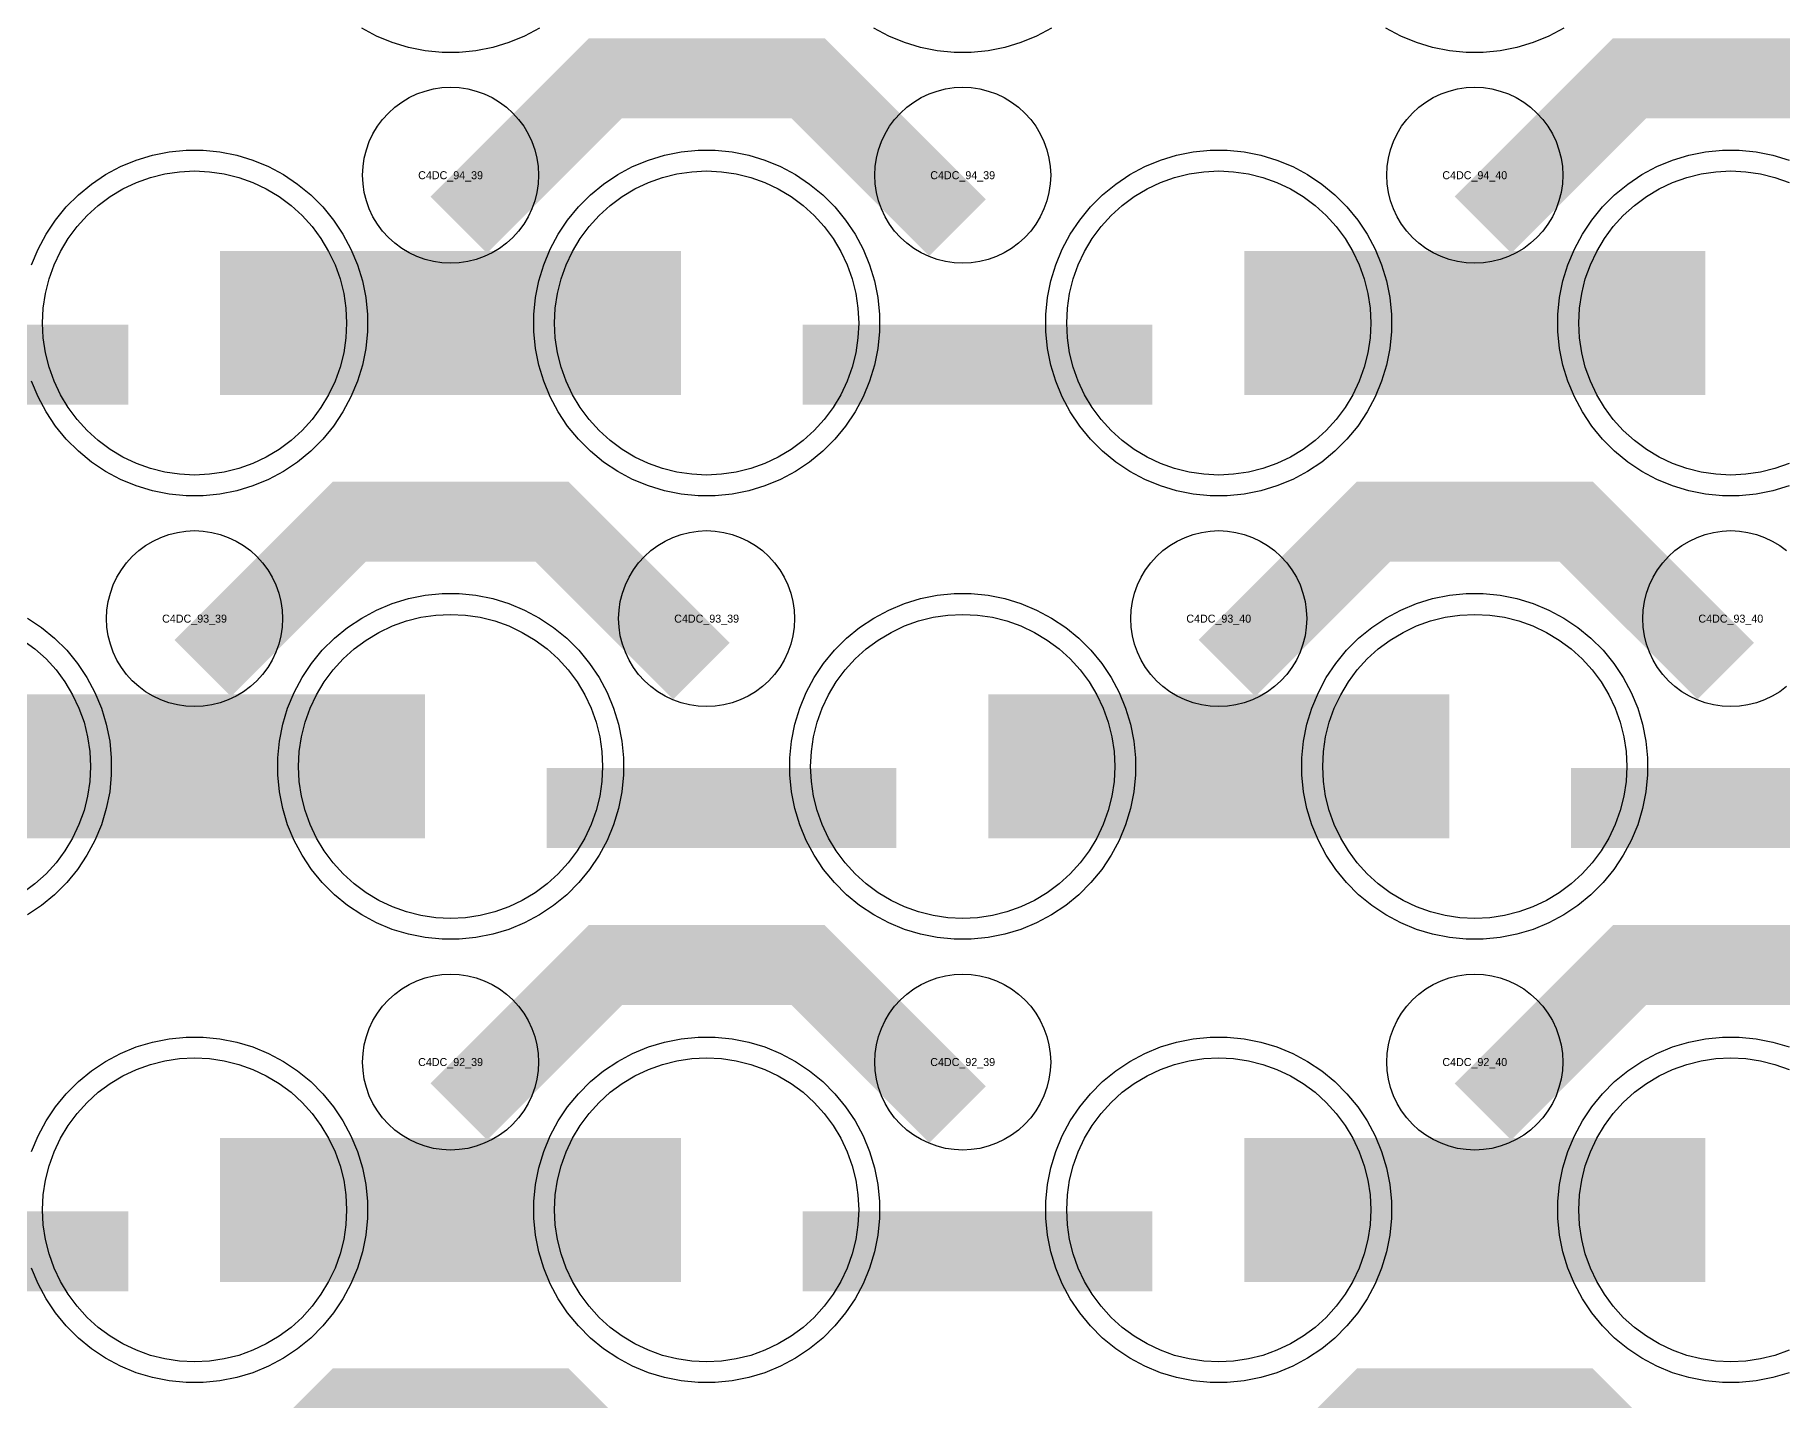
# Model space of a CAD drawing. Extents: x -11880 to 11880, y -14992 to 14992.
# Drawn here: x 430 to 976, y -2151 to -1725 of the extents above; entities that cross this region are included whole.
import ezdxf
from ezdxf.enums import TextEntityAlignment as Align

# ---------------------------------------------------------------- set-up
doc = ezdxf.new("R2010")
doc.units = 0
doc.header["$MEASUREMENT"] = 0
for name, color, linetype in [('GDS_775_DT_237', 138, 'CONTINUOUS'), ('RDL1_FS', 34, 'CONTINUOUS'), ('RDL_BS', 160, 'CONTINUOUS')]:
    doc.layers.add(name, color=color, linetype=linetype)

msp = doc.modelspace()

# ---------------------------------------------------------------- linework, layer by layer
at = {"layer": 'RDL1_FS', "color": 11, "true_color": 0xf27172}
for points in [[(480, -1862.049), (475.343, -1861.82), (470.732, -1861.136), (466.209, -1860.004), (461.819, -1858.432), (457.605, -1856.44), (453.605, -1854.042), (449.86, -1851.264), (446.406, -1848.134), (443.276, -1844.68), (440.498, -1840.935), (438.1, -1836.935), (436.108, -1832.721), (434.536, -1828.331), (433.404, -1823.808), (432.72, -1819.197), (432.491, -1814.54), (432.72, -1809.883), (433.404, -1805.272), (434.536, -1800.749), (436.108, -1796.359), (438.1, -1792.145), (440.498, -1788.145), (443.276, -1784.4), (446.406, -1780.946), (449.86, -1777.816), (453.605, -1775.038), (457.605, -1772.64), (461.819, -1770.648), (466.209, -1769.076), (470.732, -1767.944), (475.343, -1767.26), (480, -1767.031), (484.657, -1767.26), (489.268, -1767.944), (493.791, -1769.076), (498.181, -1770.648), (502.395, -1772.64), (506.395, -1775.038), (510.14, -1777.816), (513.594, -1780.946), (516.724, -1784.4), (519.502, -1788.145), (521.9, -1792.145), (523.892, -1796.359), (525.464, -1800.749), (526.596, -1805.272), (527.28, -1809.883), (527.509, -1814.54), (527.28, -1819.197), (526.596, -1823.808), (525.464, -1828.331), (523.892, -1832.721), (521.9, -1836.935), (519.502, -1840.935), (516.724, -1844.68), (513.594, -1848.134), (510.14, -1851.264), (506.395, -1854.042), (502.395, -1856.44), (498.181, -1858.432), (493.791, -1860.004), (489.268, -1861.136), (484.657, -1861.82)], [(640, -1862.049), (635.343, -1861.82), (630.732, -1861.136), (626.209, -1860.004), (621.819, -1858.432), (617.605, -1856.44), (613.605, -1854.042), (609.86, -1851.264), (606.406, -1848.134), (603.276, -1844.68), (600.498, -1840.935), (598.1, -1836.935), (596.108, -1832.721), (594.536, -1828.331), (593.404, -1823.808), (592.72, -1819.197), (592.491, -1814.54), (592.72, -1809.883), (593.404, -1805.272), (594.536, -1800.749), (596.108, -1796.359), (598.1, -1792.145), (600.498, -1788.145), (603.276, -1784.4), (606.406, -1780.946), (609.86, -1777.816), (613.605, -1775.038), (617.605, -1772.64), (621.819, -1770.648), (626.209, -1769.076), (630.732, -1767.944), (635.343, -1767.26), (640, -1767.031), (644.657, -1767.26), (649.268, -1767.944), (653.791, -1769.076), (658.181, -1770.648), (662.395, -1772.64), (666.395, -1775.038), (670.14, -1777.816), (673.594, -1780.946), (676.724, -1784.4), (679.502, -1788.145), (681.9, -1792.145), (683.892, -1796.359), (685.464, -1800.749), (686.596, -1805.272), (687.28, -1809.883), (687.509, -1814.54), (687.28, -1819.197), (686.596, -1823.808), (685.464, -1828.331), (683.892, -1832.721), (681.9, -1836.935), (679.502, -1840.935), (676.724, -1844.68), (673.594, -1848.134), (670.14, -1851.264), (666.395, -1854.042), (662.395, -1856.44), (658.181, -1858.432), (653.791, -1860.004), (649.268, -1861.136), (644.657, -1861.82)], [(800, -1862.049), (795.343, -1861.82), (790.732, -1861.136), (786.209, -1860.004), (781.819, -1858.432), (777.605, -1856.44), (773.605, -1854.042), (769.86, -1851.264), (766.406, -1848.134), (763.276, -1844.68), (760.498, -1840.935), (758.1, -1836.935), (756.108, -1832.721), (754.536, -1828.331), (753.404, -1823.808), (752.72, -1819.197), (752.491, -1814.54), (752.72, -1809.883), (753.404, -1805.272), (754.536, -1800.749), (756.108, -1796.359), (758.1, -1792.145), (760.498, -1788.145), (763.276, -1784.4), (766.406, -1780.946), (769.86, -1777.816), (773.605, -1775.038), (777.605, -1772.64), (781.819, -1770.648), (786.209, -1769.076), (790.732, -1767.944), (795.343, -1767.26), (800, -1767.031), (804.657, -1767.26), (809.268, -1767.944), (813.791, -1769.076), (818.181, -1770.648), (822.395, -1772.64), (826.395, -1775.038), (830.14, -1777.816), (833.594, -1780.946), (836.724, -1784.4), (839.502, -1788.145), (841.9, -1792.145), (843.892, -1796.359), (845.464, -1800.749), (846.596, -1805.272), (847.28, -1809.883), (847.509, -1814.54), (847.28, -1819.197), (846.596, -1823.808), (845.464, -1828.331), (843.892, -1832.721), (841.9, -1836.935), (839.502, -1840.935), (836.724, -1844.68), (833.594, -1848.134), (830.14, -1851.264), (826.395, -1854.042), (822.395, -1856.44), (818.181, -1858.432), (813.791, -1860.004), (809.268, -1861.136), (804.657, -1861.82)]]:
    msp.add_lwpolyline(points, close=True, dxfattribs=at)
msp.add_lwpolyline([(978.181, -1858.432), (973.791, -1860.004), (969.268, -1861.136), (964.657, -1861.82), (960, -1862.049), (955.343, -1861.82), (950.732, -1861.136), (946.209, -1860.004), (941.819, -1858.432), (937.605, -1856.44), (933.605, -1854.042), (929.86, -1851.264), (926.406, -1848.134), (923.276, -1844.68), (920.498, -1840.935), (918.1, -1836.935), (916.108, -1832.721), (914.536, -1828.331), (913.404, -1823.808), (912.72, -1819.197), (912.491, -1814.54), (912.72, -1809.883), (913.404, -1805.272), (914.536, -1800.749), (916.108, -1796.359), (918.1, -1792.145), (920.498, -1788.145), (923.276, -1784.4), (926.406, -1780.946), (929.86, -1777.816), (933.605, -1775.038), (937.605, -1772.64), (941.819, -1770.648), (946.209, -1769.076), (950.732, -1767.944), (955.343, -1767.26), (960, -1767.031), (964.657, -1767.26), (969.268, -1767.944), (973.791, -1769.076), (978.181, -1770.648)], dxfattribs=at)
for points in [[(488.002, -1814.54, 45, 45, 0), (560.002, -1814.54, 45, 45, 0)], [(560.002, -1814.54, 45, 45, 0), (632.002, -1814.54, 45, 45, 0)], [(808.002, -1814.54, 45, 45, 0), (880.002, -1814.54, 45, 45, 0)], [(880.002, -1814.54, 45, 45, 0), (952.002, -1814.54, 45, 45, 0)]]:
    msp.add_lwpolyline(points, format="xyseb", dxfattribs=at)
at = {"layer": 'RDL1_FS'}
for points in [[(560, -2000.614), (555.343, -2000.385), (550.732, -1999.701), (546.209, -1998.569), (541.819, -1996.997), (537.605, -1995.005), (533.605, -1992.607), (529.86, -1989.829), (526.406, -1986.699), (523.276, -1983.245), (520.498, -1979.5), (518.1, -1975.5), (516.108, -1971.286), (514.536, -1966.896), (513.404, -1962.373), (512.72, -1957.762), (512.491, -1953.105), (512.72, -1948.448), (513.404, -1943.837), (514.536, -1939.314), (516.108, -1934.924), (518.1, -1930.71), (520.498, -1926.71), (523.276, -1922.965), (526.406, -1919.511), (529.86, -1916.381), (533.605, -1913.603), (537.605, -1911.205), (541.819, -1909.213), (546.209, -1907.641), (550.732, -1906.509), (555.343, -1905.825), (560, -1905.596), (564.657, -1905.825), (569.268, -1906.509), (573.791, -1907.641), (578.181, -1909.213), (582.395, -1911.205), (586.395, -1913.603), (590.14, -1916.381), (593.594, -1919.511), (596.724, -1922.965), (599.502, -1926.71), (601.9, -1930.71), (603.892, -1934.924), (605.464, -1939.314), (606.596, -1943.837), (607.28, -1948.448), (607.509, -1953.105), (607.28, -1957.762), (606.596, -1962.373), (605.464, -1966.896), (603.892, -1971.286), (601.9, -1975.5), (599.502, -1979.5), (596.724, -1983.245), (593.594, -1986.699), (590.14, -1989.829), (586.395, -1992.607), (582.395, -1995.005), (578.181, -1996.997), (573.791, -1998.569), (569.268, -1999.701), (564.657, -2000.385)], [(720, -2000.614), (715.343, -2000.385), (710.732, -1999.701), (706.209, -1998.569), (701.819, -1996.997), (697.605, -1995.005), (693.605, -1992.607), (689.86, -1989.829), (686.406, -1986.699), (683.276, -1983.245), (680.498, -1979.5), (678.1, -1975.5), (676.108, -1971.286), (674.536, -1966.896), (673.404, -1962.373), (672.72, -1957.762), (672.491, -1953.105), (672.72, -1948.448), (673.404, -1943.837), (674.536, -1939.314), (676.108, -1934.924), (678.1, -1930.71), (680.498, -1926.71), (683.276, -1922.965), (686.406, -1919.511), (689.86, -1916.381), (693.605, -1913.603), (697.605, -1911.205), (701.819, -1909.213), (706.209, -1907.641), (710.732, -1906.509), (715.343, -1905.825), (720, -1905.596), (724.657, -1905.825), (729.268, -1906.509), (733.791, -1907.641), (738.181, -1909.213), (742.395, -1911.205), (746.395, -1913.603), (750.14, -1916.381), (753.594, -1919.511), (756.724, -1922.965), (759.502, -1926.71), (761.9, -1930.71), (763.892, -1934.924), (765.464, -1939.314), (766.596, -1943.837), (767.28, -1948.448), (767.509, -1953.105), (767.28, -1957.762), (766.596, -1962.373), (765.464, -1966.896), (763.892, -1971.286), (761.9, -1975.5), (759.502, -1979.5), (756.724, -1983.245), (753.594, -1986.699), (750.14, -1989.829), (746.395, -1992.607), (742.395, -1995.005), (738.181, -1996.997), (733.791, -1998.569), (729.268, -1999.701), (724.657, -2000.385)], [(880, -2000.614), (875.343, -2000.385), (870.732, -1999.701), (866.209, -1998.569), (861.819, -1996.997), (857.605, -1995.005), (853.605, -1992.607), (849.86, -1989.829), (846.406, -1986.699), (843.276, -1983.245), (840.498, -1979.5), (838.1, -1975.5), (836.108, -1971.286), (834.536, -1966.896), (833.404, -1962.373), (832.72, -1957.762), (832.491, -1953.105), (832.72, -1948.448), (833.404, -1943.837), (834.536, -1939.314), (836.108, -1934.924), (838.1, -1930.71), (840.498, -1926.71), (843.276, -1922.965), (846.406, -1919.511), (849.86, -1916.381), (853.605, -1913.603), (857.605, -1911.205), (861.819, -1909.213), (866.209, -1907.641), (870.732, -1906.509), (875.343, -1905.825), (880, -1905.596), (884.657, -1905.825), (889.268, -1906.509), (893.791, -1907.641), (898.181, -1909.213), (902.395, -1911.205), (906.395, -1913.603), (910.14, -1916.381), (913.594, -1919.511), (916.724, -1922.965), (919.502, -1926.71), (921.9, -1930.71), (923.892, -1934.924), (925.464, -1939.314), (926.596, -1943.837), (927.28, -1948.448), (927.509, -1953.105), (927.28, -1957.762), (926.596, -1962.373), (925.464, -1966.896), (923.892, -1971.286), (921.9, -1975.5), (919.502, -1979.5), (916.724, -1983.245), (913.594, -1986.699), (910.14, -1989.829), (906.395, -1992.607), (902.395, -1995.005), (898.181, -1996.997), (893.791, -1998.569), (889.268, -1999.701), (884.657, -2000.385)], [(480, -2139.179), (475.343, -2138.95), (470.732, -2138.266), (466.209, -2137.134), (461.819, -2135.562), (457.605, -2133.57), (453.605, -2131.172), (449.86, -2128.394), (446.406, -2125.264), (443.276, -2121.81), (440.498, -2118.065), (438.1, -2114.065), (436.108, -2109.851), (434.536, -2105.461), (433.404, -2100.938), (432.72, -2096.327), (432.491, -2091.67), (432.72, -2087.013), (433.404, -2082.402), (434.536, -2077.879), (436.108, -2073.489), (438.1, -2069.275), (440.498, -2065.275), (443.276, -2061.53), (446.406, -2058.076), (449.86, -2054.946), (453.605, -2052.168), (457.605, -2049.77), (461.819, -2047.778), (466.209, -2046.206), (470.732, -2045.074), (475.343, -2044.39), (480, -2044.161), (484.657, -2044.39), (489.268, -2045.074), (493.791, -2046.206), (498.181, -2047.778), (502.395, -2049.77), (506.395, -2052.168), (510.14, -2054.946), (513.594, -2058.076), (516.724, -2061.53), (519.502, -2065.275), (521.9, -2069.275), (523.892, -2073.489), (525.464, -2077.879), (526.596, -2082.402), (527.28, -2087.013), (527.509, -2091.67), (527.28, -2096.327), (526.596, -2100.938), (525.464, -2105.461), (523.892, -2109.851), (521.9, -2114.065), (519.502, -2118.065), (516.724, -2121.81), (513.594, -2125.264), (510.14, -2128.394), (506.395, -2131.172), (502.395, -2133.57), (498.181, -2135.562), (493.791, -2137.134), (489.268, -2138.266), (484.657, -2138.95)], [(640, -2139.179), (635.343, -2138.95), (630.732, -2138.266), (626.209, -2137.134), (621.819, -2135.562), (617.605, -2133.57), (613.605, -2131.172), (609.86, -2128.394), (606.406, -2125.264), (603.276, -2121.81), (600.498, -2118.065), (598.1, -2114.065), (596.108, -2109.851), (594.536, -2105.461), (593.404, -2100.938), (592.72, -2096.327), (592.491, -2091.67), (592.72, -2087.013), (593.404, -2082.402), (594.536, -2077.879), (596.108, -2073.489), (598.1, -2069.275), (600.498, -2065.275), (603.276, -2061.53), (606.406, -2058.076), (609.86, -2054.946), (613.605, -2052.168), (617.605, -2049.77), (621.819, -2047.778), (626.209, -2046.206), (630.732, -2045.074), (635.343, -2044.39), (640, -2044.161), (644.657, -2044.39), (649.268, -2045.074), (653.791, -2046.206), (658.181, -2047.778), (662.395, -2049.77), (666.395, -2052.168), (670.14, -2054.946), (673.594, -2058.076), (676.724, -2061.53), (679.502, -2065.275), (681.9, -2069.275), (683.892, -2073.489), (685.464, -2077.879), (686.596, -2082.402), (687.28, -2087.013), (687.509, -2091.67), (687.28, -2096.327), (686.596, -2100.938), (685.464, -2105.461), (683.892, -2109.851), (681.9, -2114.065), (679.502, -2118.065), (676.724, -2121.81), (673.594, -2125.264), (670.14, -2128.394), (666.395, -2131.172), (662.395, -2133.57), (658.181, -2135.562), (653.791, -2137.134), (649.268, -2138.266), (644.657, -2138.95)], [(800, -2139.179), (795.343, -2138.95), (790.732, -2138.266), (786.209, -2137.134), (781.819, -2135.562), (777.605, -2133.57), (773.605, -2131.172), (769.86, -2128.394), (766.406, -2125.264), (763.276, -2121.81), (760.498, -2118.065), (758.1, -2114.065), (756.108, -2109.851), (754.536, -2105.461), (753.404, -2100.938), (752.72, -2096.327), (752.491, -2091.67), (752.72, -2087.013), (753.404, -2082.402), (754.536, -2077.879), (756.108, -2073.489), (758.1, -2069.275), (760.498, -2065.275), (763.276, -2061.53), (766.406, -2058.076), (769.86, -2054.946), (773.605, -2052.168), (777.605, -2049.77), (781.819, -2047.778), (786.209, -2046.206), (790.732, -2045.074), (795.343, -2044.39), (800, -2044.161), (804.657, -2044.39), (809.268, -2045.074), (813.791, -2046.206), (818.181, -2047.778), (822.395, -2049.77), (826.395, -2052.168), (830.14, -2054.946), (833.594, -2058.076), (836.724, -2061.53), (839.502, -2065.275), (841.9, -2069.275), (843.892, -2073.489), (845.464, -2077.879), (846.596, -2082.402), (847.28, -2087.013), (847.509, -2091.67), (847.28, -2096.327), (846.596, -2100.938), (845.464, -2105.461), (843.892, -2109.851), (841.9, -2114.065), (839.502, -2118.065), (836.724, -2121.81), (833.594, -2125.264), (830.14, -2128.394), (826.395, -2131.172), (822.395, -2133.57), (818.181, -2135.562), (813.791, -2137.134), (809.268, -2138.266), (804.657, -2138.95)]]:
    msp.add_lwpolyline(points, close=True, dxfattribs=at)
for points in [[(426.395, -1913.603), (430.14, -1916.381), (433.594, -1919.511), (436.724, -1922.965), (439.502, -1926.71), (441.9, -1930.71), (443.892, -1934.924), (445.464, -1939.314), (446.596, -1943.837), (447.28, -1948.448), (447.509, -1953.105), (447.28, -1957.762), (446.596, -1962.373), (445.464, -1966.896), (443.892, -1971.286), (441.9, -1975.5), (439.502, -1979.5), (436.724, -1983.245), (433.594, -1986.699), (430.14, -1989.829), (426.395, -1992.607)], [(978.181, -2135.562), (973.791, -2137.134), (969.268, -2138.266), (964.657, -2138.95), (960, -2139.179), (955.343, -2138.95), (950.732, -2138.266), (946.209, -2137.134), (941.819, -2135.562), (937.605, -2133.57), (933.605, -2131.172), (929.86, -2128.394), (926.406, -2125.264), (923.276, -2121.81), (920.498, -2118.065), (918.1, -2114.065), (916.108, -2109.851), (914.536, -2105.461), (913.404, -2100.938), (912.72, -2096.327), (912.491, -2091.67), (912.72, -2087.013), (913.404, -2082.402), (914.536, -2077.879), (916.108, -2073.489), (918.1, -2069.275), (920.498, -2065.275), (923.276, -2061.53), (926.406, -2058.076), (929.86, -2054.946), (933.605, -2052.168), (937.605, -2049.77), (941.819, -2047.778), (946.209, -2046.206), (950.732, -2045.074), (955.343, -2044.39), (960, -2044.161), (964.657, -2044.39), (969.268, -2045.074), (973.791, -2046.206), (978.181, -2047.778)]]:
    msp.add_lwpolyline(points, dxfattribs=at)
for points in [[(408.002, -1953.105, 45, 45, 0), (480.002, -1953.105, 45, 45, 0)], [(480.002, -1953.105, 45, 45, 0), (552.002, -1953.105, 45, 45, 0)], [(728.002, -1953.105, 45, 45, 0), (800.002, -1953.105, 45, 45, 0)], [(800.002, -1953.105, 45, 45, 0), (872.002, -1953.105, 45, 45, 0)], [(488.002, -2091.67, 45, 45, 0), (560.002, -2091.67, 45, 45, 0)], [(560.002, -2091.67, 45, 45, 0), (632.002, -2091.67, 45, 45, 0)], [(808.002, -2091.67, 45, 45, 0), (880.002, -2091.67, 45, 45, 0)], [(880.002, -2091.67, 45, 45, 0), (952.002, -2091.67, 45, 45, 0)]]:
    msp.add_lwpolyline(points, format="xyseb", dxfattribs=at)
at = {"layer": 'RDL_BS'}
for points in [[(587.777, -1722.363), (583.115, -1724.855), (578.205, -1726.886), (573.165, -1728.417), (567.938, -1729.463), (562.644, -1729.98), (557.356, -1729.98), (552.062, -1729.463), (546.835, -1728.417), (541.795, -1726.886), (536.885, -1724.855), (532.223, -1722.363)], [(747.777, -1722.363), (743.115, -1724.855), (738.205, -1726.886), (733.165, -1728.417), (727.938, -1729.463), (722.644, -1729.98), (717.356, -1729.98), (712.062, -1729.463), (706.835, -1728.417), (701.795, -1726.886), (696.885, -1724.855), (692.223, -1722.363)], [(907.777, -1722.363), (903.115, -1724.855), (898.205, -1726.886), (893.165, -1728.417), (887.938, -1729.463), (882.644, -1729.98), (877.356, -1729.98), (872.062, -1729.463), (866.835, -1728.417), (861.795, -1726.886), (856.885, -1724.855), (852.223, -1722.363)], [(977.443, -1928.171), (975.28, -1929.774), (972.956, -1931.167), (970.519, -1932.319), (967.984, -1933.226), (965.365, -1933.883), (962.693, -1934.279), (960, -1934.411), (957.307, -1934.279), (954.635, -1933.883), (952.016, -1933.226), (949.481, -1932.319), (947.044, -1931.167), (944.72, -1929.774), (942.557, -1928.171), (940.558, -1926.359), (938.746, -1924.36), (937.143, -1922.197), (935.75, -1919.873), (934.598, -1917.436), (933.691, -1914.901), (933.034, -1912.282), (932.638, -1909.61), (932.506, -1906.917), (932.638, -1904.224), (933.034, -1901.552), (933.691, -1898.933), (934.598, -1896.398), (935.75, -1893.961), (937.143, -1891.637), (938.746, -1889.474), (940.558, -1887.475), (942.557, -1885.663), (944.72, -1884.06), (947.044, -1882.667), (949.481, -1881.515), (952.016, -1880.608), (954.635, -1879.951), (957.307, -1879.555), (960, -1879.423), (962.693, -1879.555), (965.365, -1879.951), (967.984, -1880.608), (970.519, -1881.515), (972.956, -1882.667), (975.28, -1884.06), (977.443, -1885.663)], [(427.777, -1906.722), (432.191, -1909.669), (436.292, -1913.031), (440.074, -1916.813), (443.436, -1920.914), (446.383, -1925.328), (448.875, -1929.99), (450.906, -1934.9), (452.437, -1939.94), (453.483, -1945.167), (454, -1950.461), (454, -1955.749), (453.483, -1961.043), (452.437, -1966.27), (450.906, -1971.31), (448.875, -1976.22), (446.383, -1980.882), (443.436, -1985.296), (440.074, -1989.397), (436.292, -1993.179), (432.191, -1996.541), (427.777, -1999.488)], [(429.094, -2073.465), (431.125, -2068.555), (433.617, -2063.893), (436.564, -2059.479), (439.926, -2055.378), (443.708, -2051.596), (447.809, -2048.234), (452.223, -2045.287), (456.885, -2042.795), (461.795, -2040.764), (466.835, -2039.233), (472.062, -2038.187), (477.356, -2037.67), (482.644, -2037.67), (487.938, -2038.187), (493.165, -2039.233), (498.205, -2040.764), (503.115, -2042.795), (507.777, -2045.287), (512.191, -2048.234), (516.292, -2051.596), (520.074, -2055.378), (523.436, -2059.479), (526.383, -2063.893), (528.875, -2068.555), (530.906, -2073.465), (532.437, -2078.505), (533.483, -2083.732), (534, -2089.026), (534, -2094.314), (533.483, -2099.608), (532.437, -2104.835), (530.906, -2109.875), (528.875, -2114.785), (526.383, -2119.447), (523.436, -2123.861), (520.074, -2127.962), (516.292, -2131.744), (512.191, -2135.106), (507.777, -2138.053), (503.115, -2140.545), (498.205, -2142.576), (493.165, -2144.107), (487.938, -2145.153), (482.644, -2145.67), (477.356, -2145.67), (472.062, -2145.153), (466.835, -2144.107), (461.795, -2142.576), (456.885, -2140.545), (452.223, -2138.053), (447.809, -2135.106), (443.708, -2131.744), (439.926, -2127.962), (436.564, -2123.861), (433.617, -2119.447), (431.125, -2114.785), (429.094, -2109.875)], [(978.205, -2142.576), (973.165, -2144.107), (967.938, -2145.153), (962.644, -2145.67), (957.356, -2145.67), (952.062, -2145.153), (946.835, -2144.107), (941.795, -2142.576), (936.885, -2140.545), (932.223, -2138.053), (927.809, -2135.106), (923.708, -2131.744), (919.926, -2127.962), (916.564, -2123.861), (913.617, -2119.447), (911.125, -2114.785), (909.094, -2109.875), (907.563, -2104.835), (906.517, -2099.608), (906, -2094.314), (906, -2089.026), (906.517, -2083.732), (907.563, -2078.505), (909.094, -2073.465), (911.125, -2068.555), (913.617, -2063.893), (916.564, -2059.479), (919.926, -2055.378), (923.708, -2051.596), (927.809, -2048.234), (932.223, -2045.287), (936.885, -2042.795), (941.795, -2040.764), (946.835, -2039.233), (952.062, -2038.187), (957.356, -2037.67), (962.644, -2037.67), (967.938, -2038.187), (973.165, -2039.233), (978.205, -2040.764)]]:
    msp.add_lwpolyline(points, dxfattribs=at)
for points in [[(562.562, -1783.854, 25, 25, 0), (608.377, -1738.039, 25, 25, 0), (641.93, -1738.039, 25, 25, 0)], [(718.401, -1784.753, 25, 25, 0), (671.687, -1738.039, 25, 25, 0), (641.929, -1738.039, 25, 25, 0)], [(882.562, -1783.854, 25, 25, 0), (928.377, -1738.039, 25, 25, 0), (961.93, -1738.039, 25, 25, 0)], [(1038.401, -1784.753, 25, 25, 0), (991.687, -1738.039, 25, 25, 0), (961.929, -1738.039, 25, 25, 0)], [(482.562, -1922.419, 25, 25, 0), (528.377, -1876.604, 25, 25, 0), (561.93, -1876.604, 25, 25, 0)], [(638.401, -1923.318, 25, 25, 0), (591.687, -1876.604, 25, 25, 0), (561.929, -1876.604, 25, 25, 0)], [(802.562, -1922.419, 25, 25, 0), (848.377, -1876.604, 25, 25, 0), (881.93, -1876.604, 25, 25, 0)], [(958.401, -1923.318, 25, 25, 0), (911.687, -1876.604, 25, 25, 0), (881.929, -1876.604, 25, 25, 0)], [(590.016, -1966.118, 25, 25, 0), (699.281, -1966.118, 25, 25, 0)], [(910.016, -1966.118, 25, 25, 0), (1019.281, -1966.118, 25, 25, 0)], [(562.562, -2060.984, 25, 25, 0), (608.377, -2015.169, 25, 25, 0), (641.93, -2015.169, 25, 25, 0)], [(718.401, -2061.883, 25, 25, 0), (671.687, -2015.169, 25, 25, 0), (641.929, -2015.169, 25, 25, 0)], [(882.562, -2060.984, 25, 25, 0), (928.377, -2015.169, 25, 25, 0), (961.93, -2015.169, 25, 25, 0)], [(1038.401, -2061.883, 25, 25, 0), (991.687, -2015.169, 25, 25, 0), (961.929, -2015.169, 25, 25, 0)], [(350.016, -2104.683, 25, 25, 0), (459.281, -2104.683, 25, 25, 0)], [(670.016, -2104.683, 25, 25, 0), (779.281, -2104.683, 25, 25, 0)], [(482.562, -2199.549, 25, 25, 0), (528.377, -2153.734, 25, 25, 0), (561.93, -2153.734, 25, 25, 0)], [(638.401, -2200.448, 25, 25, 0), (591.687, -2153.734, 25, 25, 0), (561.929, -2153.734, 25, 25, 0)], [(802.562, -2199.549, 25, 25, 0), (848.377, -2153.734, 25, 25, 0), (881.93, -2153.734, 25, 25, 0)], [(958.401, -2200.448, 25, 25, 0), (911.687, -2153.734, 25, 25, 0), (881.929, -2153.734, 25, 25, 0)]]:
    msp.add_lwpolyline(points, format="xyseb", dxfattribs=at)
for points in [[(560, -1795.846), (557.307, -1795.714), (554.635, -1795.318), (552.016, -1794.661), (549.481, -1793.754), (547.044, -1792.602), (544.72, -1791.209), (542.557, -1789.606), (540.558, -1787.794), (538.746, -1785.795), (537.143, -1783.632), (535.75, -1781.308), (534.598, -1778.871), (533.691, -1776.336), (533.034, -1773.717), (532.638, -1771.045), (532.506, -1768.352), (532.638, -1765.659), (533.034, -1762.987), (533.691, -1760.368), (534.598, -1757.833), (535.75, -1755.396), (537.143, -1753.072), (538.746, -1750.909), (540.558, -1748.91), (542.557, -1747.098), (544.72, -1745.495), (547.044, -1744.102), (549.481, -1742.95), (552.016, -1742.043), (554.635, -1741.386), (557.307, -1740.99), (560, -1740.858), (562.693, -1740.99), (565.365, -1741.386), (567.984, -1742.043), (570.519, -1742.95), (572.956, -1744.102), (575.28, -1745.495), (577.443, -1747.098), (579.442, -1748.91), (581.254, -1750.909), (582.857, -1753.072), (584.25, -1755.396), (585.402, -1757.833), (586.309, -1760.368), (586.966, -1762.987), (587.362, -1765.659), (587.494, -1768.352), (587.362, -1771.045), (586.966, -1773.717), (586.309, -1776.336), (585.402, -1778.871), (584.25, -1781.308), (582.857, -1783.632), (581.254, -1785.795), (579.442, -1787.794), (577.443, -1789.606), (575.28, -1791.209), (572.956, -1792.602), (570.519, -1793.754), (567.984, -1794.661), (565.365, -1795.318), (562.693, -1795.714)], [(720, -1795.846), (717.307, -1795.714), (714.635, -1795.318), (712.016, -1794.661), (709.481, -1793.754), (707.044, -1792.602), (704.72, -1791.209), (702.557, -1789.606), (700.558, -1787.794), (698.746, -1785.795), (697.143, -1783.632), (695.75, -1781.308), (694.598, -1778.871), (693.691, -1776.336), (693.034, -1773.717), (692.638, -1771.045), (692.506, -1768.352), (692.638, -1765.659), (693.034, -1762.987), (693.691, -1760.368), (694.598, -1757.833), (695.75, -1755.396), (697.143, -1753.072), (698.746, -1750.909), (700.558, -1748.91), (702.557, -1747.098), (704.72, -1745.495), (707.044, -1744.102), (709.481, -1742.95), (712.016, -1742.043), (714.635, -1741.386), (717.307, -1740.99), (720, -1740.858), (722.693, -1740.99), (725.365, -1741.386), (727.984, -1742.043), (730.519, -1742.95), (732.956, -1744.102), (735.28, -1745.495), (737.443, -1747.098), (739.442, -1748.91), (741.254, -1750.909), (742.857, -1753.072), (744.25, -1755.396), (745.402, -1757.833), (746.309, -1760.368), (746.966, -1762.987), (747.362, -1765.659), (747.494, -1768.352), (747.362, -1771.045), (746.966, -1773.717), (746.309, -1776.336), (745.402, -1778.871), (744.25, -1781.308), (742.857, -1783.632), (741.254, -1785.795), (739.442, -1787.794), (737.443, -1789.606), (735.28, -1791.209), (732.956, -1792.602), (730.519, -1793.754), (727.984, -1794.661), (725.365, -1795.318), (722.693, -1795.714)], [(880, -1795.846), (877.307, -1795.714), (874.635, -1795.318), (872.016, -1794.661), (869.481, -1793.754), (867.044, -1792.602), (864.72, -1791.209), (862.557, -1789.606), (860.558, -1787.794), (858.746, -1785.795), (857.143, -1783.632), (855.75, -1781.308), (854.598, -1778.871), (853.691, -1776.336), (853.034, -1773.717), (852.638, -1771.045), (852.506, -1768.352), (852.638, -1765.659), (853.034, -1762.987), (853.691, -1760.368), (854.598, -1757.833), (855.75, -1755.396), (857.143, -1753.072), (858.746, -1750.909), (860.558, -1748.91), (862.557, -1747.098), (864.72, -1745.495), (867.044, -1744.102), (869.481, -1742.95), (872.016, -1742.043), (874.635, -1741.386), (877.307, -1740.99), (880, -1740.858), (882.693, -1740.99), (885.365, -1741.386), (887.984, -1742.043), (890.519, -1742.95), (892.956, -1744.102), (895.28, -1745.495), (897.443, -1747.098), (899.442, -1748.91), (901.254, -1750.909), (902.857, -1753.072), (904.25, -1755.396), (905.402, -1757.833), (906.309, -1760.368), (906.966, -1762.987), (907.362, -1765.659), (907.494, -1768.352), (907.362, -1771.045), (906.966, -1773.717), (906.309, -1776.336), (905.402, -1778.871), (904.25, -1781.308), (902.857, -1783.632), (901.254, -1785.795), (899.442, -1787.794), (897.443, -1789.606), (895.28, -1791.209), (892.956, -1792.602), (890.519, -1793.754), (887.984, -1794.661), (885.365, -1795.318), (882.693, -1795.714)], [(480, -1934.411), (477.307, -1934.279), (474.635, -1933.883), (472.016, -1933.226), (469.481, -1932.319), (467.044, -1931.167), (464.72, -1929.774), (462.557, -1928.171), (460.558, -1926.359), (458.746, -1924.36), (457.143, -1922.197), (455.75, -1919.873), (454.598, -1917.436), (453.691, -1914.901), (453.034, -1912.282), (452.638, -1909.61), (452.506, -1906.917), (452.638, -1904.224), (453.034, -1901.552), (453.691, -1898.933), (454.598, -1896.398), (455.75, -1893.961), (457.143, -1891.637), (458.746, -1889.474), (460.558, -1887.475), (462.557, -1885.663), (464.72, -1884.06), (467.044, -1882.667), (469.481, -1881.515), (472.016, -1880.608), (474.635, -1879.951), (477.307, -1879.555), (480, -1879.423), (482.693, -1879.555), (485.365, -1879.951), (487.984, -1880.608), (490.519, -1881.515), (492.956, -1882.667), (495.28, -1884.06), (497.443, -1885.663), (499.442, -1887.475), (501.254, -1889.474), (502.857, -1891.637), (504.25, -1893.961), (505.402, -1896.398), (506.309, -1898.933), (506.966, -1901.552), (507.362, -1904.224), (507.494, -1906.917), (507.362, -1909.61), (506.966, -1912.282), (506.309, -1914.901), (505.402, -1917.436), (504.25, -1919.873), (502.857, -1922.197), (501.254, -1924.36), (499.442, -1926.359), (497.443, -1928.171), (495.28, -1929.774), (492.956, -1931.167), (490.519, -1932.319), (487.984, -1933.226), (485.365, -1933.883), (482.693, -1934.279)], [(640, -1934.411), (637.307, -1934.279), (634.635, -1933.883), (632.016, -1933.226), (629.481, -1932.319), (627.044, -1931.167), (624.72, -1929.774), (622.557, -1928.171), (620.558, -1926.359), (618.746, -1924.36), (617.143, -1922.197), (615.75, -1919.873), (614.598, -1917.436), (613.691, -1914.901), (613.034, -1912.282), (612.638, -1909.61), (612.506, -1906.917), (612.638, -1904.224), (613.034, -1901.552), (613.691, -1898.933), (614.598, -1896.398), (615.75, -1893.961), (617.143, -1891.637), (618.746, -1889.474), (620.558, -1887.475), (622.557, -1885.663), (624.72, -1884.06), (627.044, -1882.667), (629.481, -1881.515), (632.016, -1880.608), (634.635, -1879.951), (637.307, -1879.555), (640, -1879.423), (642.693, -1879.555), (645.365, -1879.951), (647.984, -1880.608), (650.519, -1881.515), (652.956, -1882.667), (655.28, -1884.06), (657.443, -1885.663), (659.442, -1887.475), (661.254, -1889.474), (662.857, -1891.637), (664.25, -1893.961), (665.402, -1896.398), (666.309, -1898.933), (666.966, -1901.552), (667.362, -1904.224), (667.494, -1906.917), (667.362, -1909.61), (666.966, -1912.282), (666.309, -1914.901), (665.402, -1917.436), (664.25, -1919.873), (662.857, -1922.197), (661.254, -1924.36), (659.442, -1926.359), (657.443, -1928.171), (655.28, -1929.774), (652.956, -1931.167), (650.519, -1932.319), (647.984, -1933.226), (645.365, -1933.883), (642.693, -1934.279)], [(800, -1934.411), (797.307, -1934.279), (794.635, -1933.883), (792.016, -1933.226), (789.481, -1932.319), (787.044, -1931.167), (784.72, -1929.774), (782.557, -1928.171), (780.558, -1926.359), (778.746, -1924.36), (777.143, -1922.197), (775.75, -1919.873), (774.598, -1917.436), (773.691, -1914.901), (773.034, -1912.282), (772.638, -1909.61), (772.506, -1906.917), (772.638, -1904.224), (773.034, -1901.552), (773.691, -1898.933), (774.598, -1896.398), (775.75, -1893.961), (777.143, -1891.637), (778.746, -1889.474), (780.558, -1887.475), (782.557, -1885.663), (784.72, -1884.06), (787.044, -1882.667), (789.481, -1881.515), (792.016, -1880.608), (794.635, -1879.951), (797.307, -1879.555), (800, -1879.423), (802.693, -1879.555), (805.365, -1879.951), (807.984, -1880.608), (810.519, -1881.515), (812.956, -1882.667), (815.28, -1884.06), (817.443, -1885.663), (819.442, -1887.475), (821.254, -1889.474), (822.857, -1891.637), (824.25, -1893.961), (825.402, -1896.398), (826.309, -1898.933), (826.966, -1901.552), (827.362, -1904.224), (827.494, -1906.917), (827.362, -1909.61), (826.966, -1912.282), (826.309, -1914.901), (825.402, -1917.436), (824.25, -1919.873), (822.857, -1922.197), (821.254, -1924.36), (819.442, -1926.359), (817.443, -1928.171), (815.28, -1929.774), (812.956, -1931.167), (810.519, -1932.319), (807.984, -1933.226), (805.365, -1933.883), (802.693, -1934.279)], [(557.356, -2007.105), (552.062, -2006.588), (546.835, -2005.542), (541.795, -2004.011), (536.885, -2001.98), (532.223, -1999.488), (527.809, -1996.541), (523.708, -1993.179), (519.926, -1989.397), (516.564, -1985.296), (513.617, -1980.882), (511.125, -1976.22), (509.094, -1971.31), (507.563, -1966.27), (506.517, -1961.043), (506, -1955.749), (506, -1950.461), (506.517, -1945.167), (507.563, -1939.94), (509.094, -1934.9), (511.125, -1929.99), (513.617, -1925.328), (516.564, -1920.914), (519.926, -1916.813), (523.708, -1913.031), (527.809, -1909.669), (532.223, -1906.722), (536.885, -1904.23), (541.795, -1902.199), (546.835, -1900.668), (552.062, -1899.622), (557.356, -1899.105), (562.644, -1899.105), (567.938, -1899.622), (573.165, -1900.668), (578.205, -1902.199), (583.115, -1904.23), (587.777, -1906.722), (592.191, -1909.669), (596.292, -1913.031), (600.074, -1916.813), (603.436, -1920.914), (606.383, -1925.328), (608.875, -1929.99), (610.906, -1934.9), (612.437, -1939.94), (613.483, -1945.167), (614, -1950.461), (614, -1955.749), (613.483, -1961.043), (612.437, -1966.27), (610.906, -1971.31), (608.875, -1976.22), (606.383, -1980.882), (603.436, -1985.296), (600.074, -1989.397), (596.292, -1993.179), (592.191, -1996.541), (587.777, -1999.488), (583.115, -2001.98), (578.205, -2004.011), (573.165, -2005.542), (567.938, -2006.588), (562.644, -2007.105)], [(717.356, -2007.105), (712.062, -2006.588), (706.835, -2005.542), (701.795, -2004.011), (696.885, -2001.98), (692.223, -1999.488), (687.809, -1996.541), (683.708, -1993.179), (679.926, -1989.397), (676.564, -1985.296), (673.617, -1980.882), (671.125, -1976.22), (669.094, -1971.31), (667.563, -1966.27), (666.517, -1961.043), (666, -1955.749), (666, -1950.461), (666.517, -1945.167), (667.563, -1939.94), (669.094, -1934.9), (671.125, -1929.99), (673.617, -1925.328), (676.564, -1920.914), (679.926, -1916.813), (683.708, -1913.031), (687.809, -1909.669), (692.223, -1906.722), (696.885, -1904.23), (701.795, -1902.199), (706.835, -1900.668), (712.062, -1899.622), (717.356, -1899.105), (722.644, -1899.105), (727.938, -1899.622), (733.165, -1900.668), (738.205, -1902.199), (743.115, -1904.23), (747.777, -1906.722), (752.191, -1909.669), (756.292, -1913.031), (760.074, -1916.813), (763.436, -1920.914), (766.383, -1925.328), (768.875, -1929.99), (770.906, -1934.9), (772.437, -1939.94), (773.483, -1945.167), (774, -1950.461), (774, -1955.749), (773.483, -1961.043), (772.437, -1966.27), (770.906, -1971.31), (768.875, -1976.22), (766.383, -1980.882), (763.436, -1985.296), (760.074, -1989.397), (756.292, -1993.179), (752.191, -1996.541), (747.777, -1999.488), (743.115, -2001.98), (738.205, -2004.011), (733.165, -2005.542), (727.938, -2006.588), (722.644, -2007.105)], [(877.356, -2007.105), (872.062, -2006.588), (866.835, -2005.542), (861.795, -2004.011), (856.885, -2001.98), (852.223, -1999.488), (847.809, -1996.541), (843.708, -1993.179), (839.926, -1989.397), (836.564, -1985.296), (833.617, -1980.882), (831.125, -1976.22), (829.094, -1971.31), (827.563, -1966.27), (826.517, -1961.043), (826, -1955.749), (826, -1950.461), (826.517, -1945.167), (827.563, -1939.94), (829.094, -1934.9), (831.125, -1929.99), (833.617, -1925.328), (836.564, -1920.914), (839.926, -1916.813), (843.708, -1913.031), (847.809, -1909.669), (852.223, -1906.722), (856.885, -1904.23), (861.795, -1902.199), (866.835, -1900.668), (872.062, -1899.622), (877.356, -1899.105), (882.644, -1899.105), (887.938, -1899.622), (893.165, -1900.668), (898.205, -1902.199), (903.115, -1904.23), (907.777, -1906.722), (912.191, -1909.669), (916.292, -1913.031), (920.074, -1916.813), (923.436, -1920.914), (926.383, -1925.328), (928.875, -1929.99), (930.906, -1934.9), (932.437, -1939.94), (933.483, -1945.167), (934, -1950.461), (934, -1955.749), (933.483, -1961.043), (932.437, -1966.27), (930.906, -1971.31), (928.875, -1976.22), (926.383, -1980.882), (923.436, -1985.296), (920.074, -1989.397), (916.292, -1993.179), (912.191, -1996.541), (907.777, -1999.488), (903.115, -2001.98), (898.205, -2004.011), (893.165, -2005.542), (887.938, -2006.588), (882.644, -2007.105)], [(560, -2072.976), (557.307, -2072.844), (554.635, -2072.448), (552.016, -2071.791), (549.481, -2070.884), (547.044, -2069.732), (544.72, -2068.339), (542.557, -2066.736), (540.558, -2064.924), (538.746, -2062.925), (537.143, -2060.762), (535.75, -2058.438), (534.598, -2056.001), (533.691, -2053.466), (533.034, -2050.847), (532.638, -2048.175), (532.506, -2045.482), (532.638, -2042.789), (533.034, -2040.117), (533.691, -2037.498), (534.598, -2034.963), (535.75, -2032.526), (537.143, -2030.202), (538.746, -2028.039), (540.558, -2026.04), (542.557, -2024.228), (544.72, -2022.625), (547.044, -2021.232), (549.481, -2020.08), (552.016, -2019.173), (554.635, -2018.516), (557.307, -2018.12), (560, -2017.988), (562.693, -2018.12), (565.365, -2018.516), (567.984, -2019.173), (570.519, -2020.08), (572.956, -2021.232), (575.28, -2022.625), (577.443, -2024.228), (579.442, -2026.04), (581.254, -2028.039), (582.857, -2030.202), (584.25, -2032.526), (585.402, -2034.963), (586.309, -2037.498), (586.966, -2040.117), (587.362, -2042.789), (587.494, -2045.482), (587.362, -2048.175), (586.966, -2050.847), (586.309, -2053.466), (585.402, -2056.001), (584.25, -2058.438), (582.857, -2060.762), (581.254, -2062.925), (579.442, -2064.924), (577.443, -2066.736), (575.28, -2068.339), (572.956, -2069.732), (570.519, -2070.884), (567.984, -2071.791), (565.365, -2072.448), (562.693, -2072.844)], [(720, -2072.976), (717.307, -2072.844), (714.635, -2072.448), (712.016, -2071.791), (709.481, -2070.884), (707.044, -2069.732), (704.72, -2068.339), (702.557, -2066.736), (700.558, -2064.924), (698.746, -2062.925), (697.143, -2060.762), (695.75, -2058.438), (694.598, -2056.001), (693.691, -2053.466), (693.034, -2050.847), (692.638, -2048.175), (692.506, -2045.482), (692.638, -2042.789), (693.034, -2040.117), (693.691, -2037.498), (694.598, -2034.963), (695.75, -2032.526), (697.143, -2030.202), (698.746, -2028.039), (700.558, -2026.04), (702.557, -2024.228), (704.72, -2022.625), (707.044, -2021.232), (709.481, -2020.08), (712.016, -2019.173), (714.635, -2018.516), (717.307, -2018.12), (720, -2017.988), (722.693, -2018.12), (725.365, -2018.516), (727.984, -2019.173), (730.519, -2020.08), (732.956, -2021.232), (735.28, -2022.625), (737.443, -2024.228), (739.442, -2026.04), (741.254, -2028.039), (742.857, -2030.202), (744.25, -2032.526), (745.402, -2034.963), (746.309, -2037.498), (746.966, -2040.117), (747.362, -2042.789), (747.494, -2045.482), (747.362, -2048.175), (746.966, -2050.847), (746.309, -2053.466), (745.402, -2056.001), (744.25, -2058.438), (742.857, -2060.762), (741.254, -2062.925), (739.442, -2064.924), (737.443, -2066.736), (735.28, -2068.339), (732.956, -2069.732), (730.519, -2070.884), (727.984, -2071.791), (725.365, -2072.448), (722.693, -2072.844)], [(880, -2072.976), (877.307, -2072.844), (874.635, -2072.448), (872.016, -2071.791), (869.481, -2070.884), (867.044, -2069.732), (864.72, -2068.339), (862.557, -2066.736), (860.558, -2064.924), (858.746, -2062.925), (857.143, -2060.762), (855.75, -2058.438), (854.598, -2056.001), (853.691, -2053.466), (853.034, -2050.847), (852.638, -2048.175), (852.506, -2045.482), (852.638, -2042.789), (853.034, -2040.117), (853.691, -2037.498), (854.598, -2034.963), (855.75, -2032.526), (857.143, -2030.202), (858.746, -2028.039), (860.558, -2026.04), (862.557, -2024.228), (864.72, -2022.625), (867.044, -2021.232), (869.481, -2020.08), (872.016, -2019.173), (874.635, -2018.516), (877.307, -2018.12), (880, -2017.988), (882.693, -2018.12), (885.365, -2018.516), (887.984, -2019.173), (890.519, -2020.08), (892.956, -2021.232), (895.28, -2022.625), (897.443, -2024.228), (899.442, -2026.04), (901.254, -2028.039), (902.857, -2030.202), (904.25, -2032.526), (905.402, -2034.963), (906.309, -2037.498), (906.966, -2040.117), (907.362, -2042.789), (907.494, -2045.482), (907.362, -2048.175), (906.966, -2050.847), (906.309, -2053.466), (905.402, -2056.001), (904.25, -2058.438), (902.857, -2060.762), (901.254, -2062.925), (899.442, -2064.924), (897.443, -2066.736), (895.28, -2068.339), (892.956, -2069.732), (890.519, -2070.884), (887.984, -2071.791), (885.365, -2072.448), (882.693, -2072.844)], [(637.356, -2145.67), (632.062, -2145.153), (626.835, -2144.107), (621.795, -2142.576), (616.885, -2140.545), (612.223, -2138.053), (607.809, -2135.106), (603.708, -2131.744), (599.926, -2127.962), (596.564, -2123.861), (593.617, -2119.447), (591.125, -2114.785), (589.094, -2109.875), (587.563, -2104.835), (586.517, -2099.608), (586, -2094.314), (586, -2089.026), (586.517, -2083.732), (587.563, -2078.505), (589.094, -2073.465), (591.125, -2068.555), (593.617, -2063.893), (596.564, -2059.479), (599.926, -2055.378), (603.708, -2051.596), (607.809, -2048.234), (612.223, -2045.287), (616.885, -2042.795), (621.795, -2040.764), (626.835, -2039.233), (632.062, -2038.187), (637.356, -2037.67), (642.644, -2037.67), (647.938, -2038.187), (653.165, -2039.233), (658.205, -2040.764), (663.115, -2042.795), (667.777, -2045.287), (672.191, -2048.234), (676.292, -2051.596), (680.074, -2055.378), (683.436, -2059.479), (686.383, -2063.893), (688.875, -2068.555), (690.906, -2073.465), (692.437, -2078.505), (693.483, -2083.732), (694, -2089.026), (694, -2094.314), (693.483, -2099.608), (692.437, -2104.835), (690.906, -2109.875), (688.875, -2114.785), (686.383, -2119.447), (683.436, -2123.861), (680.074, -2127.962), (676.292, -2131.744), (672.191, -2135.106), (667.777, -2138.053), (663.115, -2140.545), (658.205, -2142.576), (653.165, -2144.107), (647.938, -2145.153), (642.644, -2145.67)], [(797.356, -2145.67), (792.062, -2145.153), (786.835, -2144.107), (781.795, -2142.576), (776.885, -2140.545), (772.223, -2138.053), (767.809, -2135.106), (763.708, -2131.744), (759.926, -2127.962), (756.564, -2123.861), (753.617, -2119.447), (751.125, -2114.785), (749.094, -2109.875), (747.563, -2104.835), (746.517, -2099.608), (746, -2094.314), (746, -2089.026), (746.517, -2083.732), (747.563, -2078.505), (749.094, -2073.465), (751.125, -2068.555), (753.617, -2063.893), (756.564, -2059.479), (759.926, -2055.378), (763.708, -2051.596), (767.809, -2048.234), (772.223, -2045.287), (776.885, -2042.795), (781.795, -2040.764), (786.835, -2039.233), (792.062, -2038.187), (797.356, -2037.67), (802.644, -2037.67), (807.938, -2038.187), (813.165, -2039.233), (818.205, -2040.764), (823.115, -2042.795), (827.777, -2045.287), (832.191, -2048.234), (836.292, -2051.596), (840.074, -2055.378), (843.436, -2059.479), (846.383, -2063.893), (848.875, -2068.555), (850.906, -2073.465), (852.437, -2078.505), (853.483, -2083.732), (854, -2089.026), (854, -2094.314), (853.483, -2099.608), (852.437, -2104.835), (850.906, -2109.875), (848.875, -2114.785), (846.383, -2119.447), (843.436, -2123.861), (840.074, -2127.962), (836.292, -2131.744), (832.191, -2135.106), (827.777, -2138.053), (823.115, -2140.545), (818.205, -2142.576), (813.165, -2144.107), (807.938, -2145.153), (802.644, -2145.67)]]:
    msp.add_lwpolyline(points, close=True, dxfattribs=at)
at = {"layer": 'RDL_BS', "color": 11, "true_color": 0xf27172}
for points in [[(429.094, -1796.335), (431.125, -1791.425), (433.617, -1786.763), (436.564, -1782.349), (439.926, -1778.248), (443.708, -1774.466), (447.809, -1771.104), (452.223, -1768.157), (456.885, -1765.665), (461.795, -1763.634), (466.835, -1762.103), (472.062, -1761.057), (477.356, -1760.54), (482.644, -1760.54), (487.938, -1761.057), (493.165, -1762.103), (498.205, -1763.634), (503.115, -1765.665), (507.777, -1768.157), (512.191, -1771.104), (516.292, -1774.466), (520.074, -1778.248), (523.436, -1782.349), (526.383, -1786.763), (528.875, -1791.425), (530.906, -1796.335), (532.437, -1801.375), (533.483, -1806.602), (534, -1811.896), (534, -1817.184), (533.483, -1822.478), (532.437, -1827.705), (530.906, -1832.745), (528.875, -1837.655), (526.383, -1842.317), (523.436, -1846.731), (520.074, -1850.832), (516.292, -1854.614), (512.191, -1857.976), (507.777, -1860.923), (503.115, -1863.415), (498.205, -1865.446), (493.165, -1866.977), (487.938, -1868.023), (482.644, -1868.54), (477.356, -1868.54), (472.062, -1868.023), (466.835, -1866.977), (461.795, -1865.446), (456.885, -1863.415), (452.223, -1860.923), (447.809, -1857.976), (443.708, -1854.614), (439.926, -1850.832), (436.564, -1846.731), (433.617, -1842.317), (431.125, -1837.655), (429.094, -1832.745)], [(978.205, -1865.446), (973.165, -1866.977), (967.938, -1868.023), (962.644, -1868.54), (957.356, -1868.54), (952.062, -1868.023), (946.835, -1866.977), (941.795, -1865.446), (936.885, -1863.415), (932.223, -1860.923), (927.809, -1857.976), (923.708, -1854.614), (919.926, -1850.832), (916.564, -1846.731), (913.617, -1842.317), (911.125, -1837.655), (909.094, -1832.745), (907.563, -1827.705), (906.517, -1822.478), (906, -1817.184), (906, -1811.896), (906.517, -1806.602), (907.563, -1801.375), (909.094, -1796.335), (911.125, -1791.425), (913.617, -1786.763), (916.564, -1782.349), (919.926, -1778.248), (923.708, -1774.466), (927.809, -1771.104), (932.223, -1768.157), (936.885, -1765.665), (941.795, -1763.634), (946.835, -1762.103), (952.062, -1761.057), (957.356, -1760.54), (962.644, -1760.54), (967.938, -1761.057), (973.165, -1762.103), (978.205, -1763.634)]]:
    msp.add_lwpolyline(points, dxfattribs=at)
for points in [[(637.356, -1868.54), (632.062, -1868.023), (626.835, -1866.977), (621.795, -1865.446), (616.885, -1863.415), (612.223, -1860.923), (607.809, -1857.976), (603.708, -1854.614), (599.926, -1850.832), (596.564, -1846.731), (593.617, -1842.317), (591.125, -1837.655), (589.094, -1832.745), (587.563, -1827.705), (586.517, -1822.478), (586, -1817.184), (586, -1811.896), (586.517, -1806.602), (587.563, -1801.375), (589.094, -1796.335), (591.125, -1791.425), (593.617, -1786.763), (596.564, -1782.349), (599.926, -1778.248), (603.708, -1774.466), (607.809, -1771.104), (612.223, -1768.157), (616.885, -1765.665), (621.795, -1763.634), (626.835, -1762.103), (632.062, -1761.057), (637.356, -1760.54), (642.644, -1760.54), (647.938, -1761.057), (653.165, -1762.103), (658.205, -1763.634), (663.115, -1765.665), (667.777, -1768.157), (672.191, -1771.104), (676.292, -1774.466), (680.074, -1778.248), (683.436, -1782.349), (686.383, -1786.763), (688.875, -1791.425), (690.906, -1796.335), (692.437, -1801.375), (693.483, -1806.602), (694, -1811.896), (694, -1817.184), (693.483, -1822.478), (692.437, -1827.705), (690.906, -1832.745), (688.875, -1837.655), (686.383, -1842.317), (683.436, -1846.731), (680.074, -1850.832), (676.292, -1854.614), (672.191, -1857.976), (667.777, -1860.923), (663.115, -1863.415), (658.205, -1865.446), (653.165, -1866.977), (647.938, -1868.023), (642.644, -1868.54)], [(797.356, -1868.54), (792.062, -1868.023), (786.835, -1866.977), (781.795, -1865.446), (776.885, -1863.415), (772.223, -1860.923), (767.809, -1857.976), (763.708, -1854.614), (759.926, -1850.832), (756.564, -1846.731), (753.617, -1842.317), (751.125, -1837.655), (749.094, -1832.745), (747.563, -1827.705), (746.517, -1822.478), (746, -1817.184), (746, -1811.896), (746.517, -1806.602), (747.563, -1801.375), (749.094, -1796.335), (751.125, -1791.425), (753.617, -1786.763), (756.564, -1782.349), (759.926, -1778.248), (763.708, -1774.466), (767.809, -1771.104), (772.223, -1768.157), (776.885, -1765.665), (781.795, -1763.634), (786.835, -1762.103), (792.062, -1761.057), (797.356, -1760.54), (802.644, -1760.54), (807.938, -1761.057), (813.165, -1762.103), (818.205, -1763.634), (823.115, -1765.665), (827.777, -1768.157), (832.191, -1771.104), (836.292, -1774.466), (840.074, -1778.248), (843.436, -1782.349), (846.383, -1786.763), (848.875, -1791.425), (850.906, -1796.335), (852.437, -1801.375), (853.483, -1806.602), (854, -1811.896), (854, -1817.184), (853.483, -1822.478), (852.437, -1827.705), (850.906, -1832.745), (848.875, -1837.655), (846.383, -1842.317), (843.436, -1846.731), (840.074, -1850.832), (836.292, -1854.614), (832.191, -1857.976), (827.777, -1860.923), (823.115, -1863.415), (818.205, -1865.446), (813.165, -1866.977), (807.938, -1868.023), (802.644, -1868.54)]]:
    msp.add_lwpolyline(points, close=True, dxfattribs=at)
for points in [[(350.016, -1827.553, 25, 25, 0), (459.281, -1827.553, 25, 25, 0)], [(670.016, -1827.553, 25, 25, 0), (779.281, -1827.553, 25, 25, 0)]]:
    msp.add_lwpolyline(points, format="xyseb", dxfattribs=at)

# ---------------------------------------------------------------- texts
at = {"layer": 'GDS_775_DT_237'}
for s, p in [('C4DC_94_39', (560, -1768.352)), ('C4DC_94_39', (560, -1768.352)), ('C4DC_94_39', (720, -1768.352)), ('C4DC_94_39', (720, -1768.352)), ('C4DC_94_40', (880, -1768.352)), ('C4DC_94_40', (880, -1768.352)), ('C4DC_93_39', (480, -1906.917)), ('C4DC_93_39', (480, -1906.917)), ('C4DC_93_39', (640, -1906.917)), ('C4DC_93_39', (640, -1906.917)), ('C4DC_93_40', (800, -1906.917)), ('C4DC_93_40', (800, -1906.917)), ('C4DC_93_40', (960, -1906.917)), ('C4DC_93_40', (960, -1906.917)), ('C4DC_92_39', (560, -2045.482)), ('C4DC_92_39', (560, -2045.482)), ('C4DC_92_39', (720, -2045.482)), ('C4DC_92_39', (720, -2045.482)), ('C4DC_92_40', (880, -2045.482)), ('C4DC_92_40', (880, -2045.482))]:
    msp.add_text(s, height=2.5, dxfattribs=at).set_placement(p, align=Align.MIDDLE_CENTER)

doc.saveas('drawing.dxf')
